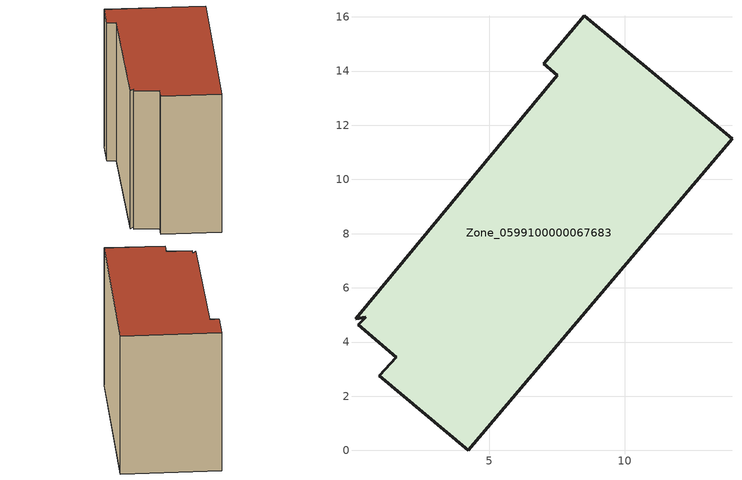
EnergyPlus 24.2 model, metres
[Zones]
Zone_0599100000067683
 floor ground (C_G): 8.51,16.05 13.96,11.51 4.23,0 0.95,2.75 1.57,3.45 0.17,4.63 0.45,4.92 0.07,4.87 7.52,13.84 7.01,14.26 z0
 wall outside (C_F): 13.96,11.51 8.51,16.05 7.01,14.26 7.52,13.84 0.07,4.87 0.45,4.92 0.17,4.63 1.57,3.45 0.95,2.75 4.23,0 13.96,11.51 z0:10.5
 roof outside (C_R): 7.52,13.84 0.07,4.87 0.45,4.92 0.17,4.63 1.57,3.45 0.95,2.75 4.23,0 13.96,11.51 8.51,16.05 7.01,14.26 z10.5
[BUILDING]
Pand.0599100000067683: North Axis=0; Terrain=City; Loads Convergence Tolerance Value=0.04; Temperature Convergence Tolerance Value=0.4; Solar Distribution=FullExterior; Maximum Number of Warmup Days=25; Minimum Number of Warmup Days=1
[Site:Location]
Rotterdam.The.Hague.AP_ZH_NLD Design_Conditions: Latitude=51.96; Longitude=4.45; Time Zone=1; Elevation=-4.5
[SITE:GROUNDTEMPERATURE:BUILDINGSURFACE]
18, 18, 18, 18, 18, 18, 18, 18, 18, 18, 18, 18
[MATERIAL] Thermal Absorptance=0.9; Solar Absorptance=0.7; Visible Absorptance=0.7
Name | Roughness | Thickness | Conductivity | Density | Specific Heat
G.TC.1946 | MediumSmooth | 0.15 | 1 | 540 | 1210
F.TC.1946 | Rough | 0.3 | 0.857143 | 1920 | 840
R.TC.1946 | MediumRough | 0.2 | 0.909091 | 1500 | 1000
[CONSTRUCTION]
C_G: G.TC.1946
C_F: F.TC.1946
C_R: R.TC.1946
[ZONE]
Zone_0599100000067683: Type=1; Multiplier=1; Ceiling Height=Autocalculate; Volume=Autocalculate; Floor Area=autocalculate; Part of Total Floor Area=Yes
[ZONEINFILTRATION:DESIGNFLOWRATE]
Infil_Zone_0599100000067683: Zone or ZoneList or Space or SpaceList=Zone_0599100000067683; Schedule=AlwaysOn; Design Flow Rate Calculation Method=Flow/Area; Flow Rate per Floor Area=0.003; Constant Term Coefficient=1; Temperature Term Coefficient=0; Velocity Term Coefficient=0; Velocity Squared Term Coefficient=0
[HVACTEMPLATE:ZONE:IDEALLOADSAIRSYSTEM]
Zone_0599100000067683: Maximum Heating Supply Air Temperature=50; Minimum Cooling Supply Air Temperature=13; Maximum Heating Supply Air Humidity Ratio=0.0156; Minimum Cooling Supply Air Humidity Ratio=0.0077; Heating Limit=NoLimit; Cooling Limit=NoLimit; Dehumidification Control Type=ConstantSensibleHeatRatio; Cooling Sensible Heat Ratio=0.7; Dehumidification Setpoint=60; Humidification Control Type=None; Humidification Setpoint=30; Outdoor Air Method=None; Outdoor Air Flow Rate per Person=0.00944; Outdoor Air Flow Rate per Zone Floor Area=0; Outdoor Air Flow Rate per Zone=0; Demand Controlled Ventilation Type=None; Outdoor Air Economizer Type=NoEconomizer; Heat Recovery Type=None; Sensible Heat Recovery Effectiveness=0.7; Latent Heat Recovery Effectiveness=0.65
[ZONECONTROL:THERMOSTAT]
ThermostatControl_Zone_0599100000067683: Zone or ZoneList=Zone_0599100000067683; Control Type Schedule=DualSetpointControlType; Control 1=Thermostat_Zone_0599100000067683; Temperature Difference Between Cutout And Setpoint=0
[THERMOSTATSETPOINT:DUALSETPOINT]
Thermostat_Zone_0599100000067683: Heating Setpoint Temperature Schedule=HeatingSetpoint_Zone_0599100000067683; Cooling Setpoint Temperature Schedule=CoolingSetpoint_Zone_0599100000067683
[SCHEDULE:COMPACT]
HeatingSetpoint_Zone_0599100000067683: Through: 12/31, For: AllDays, Until: 24:00, 21
CoolingSetpoint_Zone_0599100000067683: Through: 12/31, For: AllDays, Until: 24:00, 24
DualSetpointControlType: Through: 12/31, For: AllDays, Until: 24:00, 4
AlwaysOn: Through: 12/31, For: AllDays, Until: 24:00, 1
